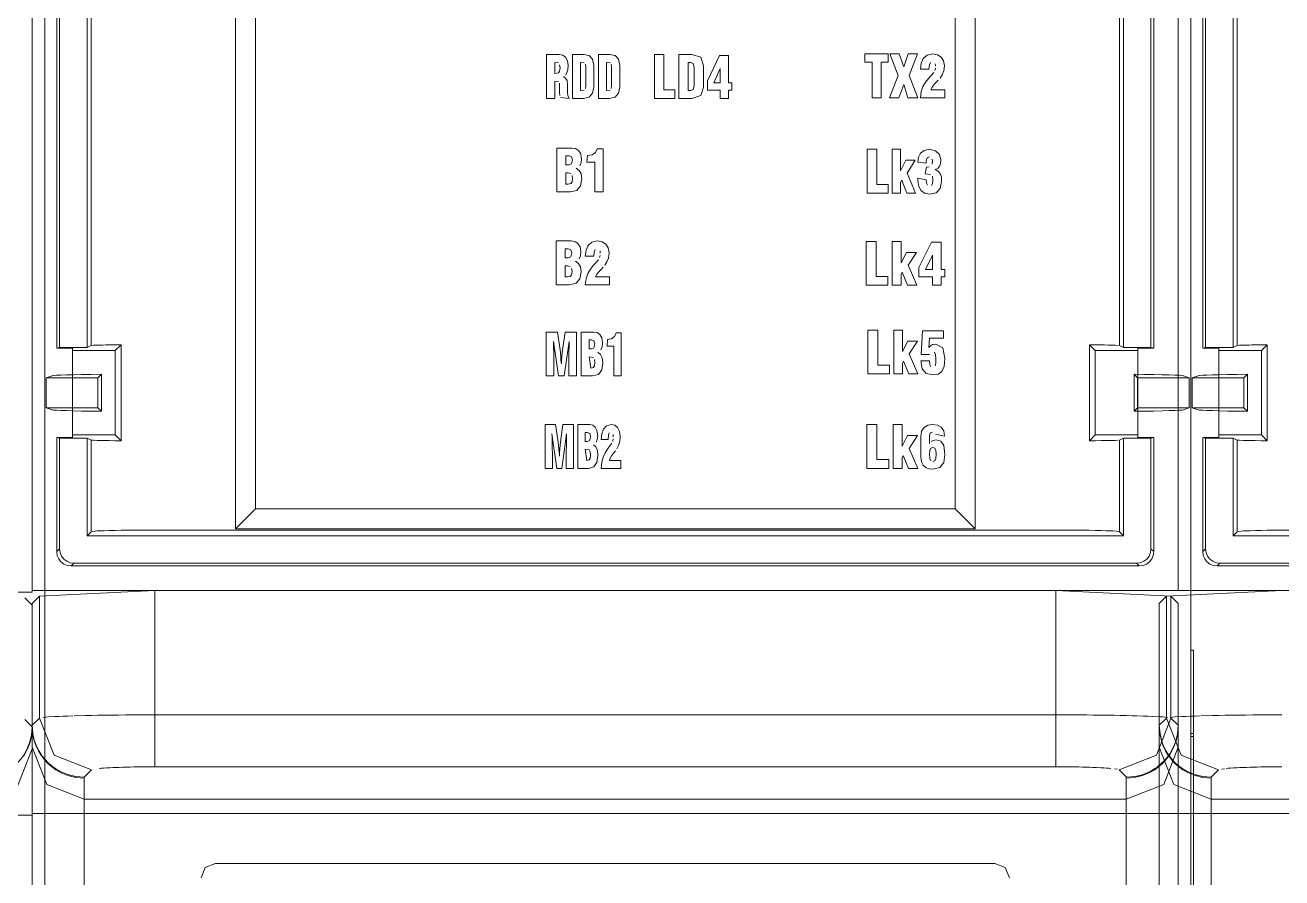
# Model space of a CAD drawing. Header units: millimetres. Extents: x -6000 to 26000, y -6000 to 26000.
# Drawn here: x 97.54 to 103.59, y -4536.34 to -4532.24 of the extents above; entities that cross this region are included whole.
import ezdxf

# ---------------------------------------------------------------- set-up
doc = ezdxf.new("R2010")
doc.units = ezdxf.units.MM
doc.header["$MEASUREMENT"] = 0
doc.layers.add('Чертеж и Рисунок_Ном._пера__7', color=7, linetype='Continuous', lineweight=15)

msp = doc.modelspace()

# ---------------------------------------------------------------- linework, layer by layer
at = {"layer": 'Чертеж и Рисунок_Ном._пера__7', "color": 7, "linetype": 'Continuous', "lineweight": 15}
for p, q in [((97.5715, -4528.3644), (97.5715, -4534.9602)), ((97.6318, -4534.9602), (97.6318, -4528.3644)), ((97.6318, -4534.9602), (97.6318, -4528.3647)), ((103.0938, -4534.9602), (103.0938, -4528.3644)), ((103.0938, -4528.3644), (103.0938, -4534.9602)), ((103.1541, -4528.3644), (103.1541, -4534.9602)), ((103.1541, -4534.9602), (103.1541, -4528.3644)), ((103.1541, -4534.9184), (103.1541, -4528.3647)), ((103.1541, -4534.9602), (103.1541, -4528.3647)), ((97.5716, -4534.9672), (97.5716, -4528.3714)), ((97.6897, -4529.2013), (97.6897, -4533.7919)), ((97.7031, -4529.2039), (97.7031, -4533.7892)), ((97.8358, -4533.7892), (97.8358, -4529.2039)), ((97.855, -4529.2135), (97.855, -4533.7796)), ((102.8103, -4533.7796), (102.8103, -4529.2135)), ((102.8295, -4533.7892), (102.8295, -4529.2039)), ((102.9621, -4533.7892), (102.9621, -4529.2039)), ((102.9755, -4529.2013), (102.9755, -4533.7919)), ((103.212, -4529.2013), (103.212, -4533.7919)), ((103.2254, -4529.2039), (103.2254, -4533.7892)), ((103.358, -4533.7892), (103.358, -4529.2039)), ((103.3772, -4529.2135), (103.3772, -4533.7796)), ((98.6469, -4530.6716), (98.6469, -4534.5664)), ((102.0184, -4534.5664), (102.0184, -4530.6716)), ((98.5505, -4534.6628), (98.5505, -4530.768)), ((102.1147, -4530.768), (102.1147, -4534.6628)), ((97.7031, -4533.7892), (97.6897, -4533.7919)), ((97.7662, -4533.7919), (97.6897, -4533.7919)), ((97.8358, -4533.7892), (97.7031, -4533.7892)), ((97.7662, -4533.8041), (97.7662, -4533.7919)), ((97.972, -4533.8041), (97.7662, -4533.8041)), ((97.7662, -4533.8041), (97.7662, -4534.2105)), ((97.855, -4533.7796), (97.8358, -4533.7892)), ((97.972, -4533.8041), (97.9998, -4533.7763)), ((97.972, -4533.8041), (97.972, -4534.2105)), ((97.9998, -4533.7763), (97.9998, -4534.2384)), ((102.6654, -4533.7763), (102.6933, -4533.8041)), ((102.6654, -4534.2384), (102.6654, -4533.7763)), ((102.6933, -4534.2105), (102.6933, -4533.8041)), ((102.6933, -4533.8041), (102.899, -4533.8041)), ((102.8295, -4533.7892), (102.8103, -4533.7796)), ((102.9621, -4533.7892), (102.8295, -4533.7892)), ((102.899, -4533.7919), (102.899, -4533.8041)), ((102.9755, -4533.7919), (102.899, -4533.7919)), ((102.899, -4534.2105), (102.899, -4533.8041)), ((102.9755, -4533.7919), (102.9621, -4533.7892)), ((103.2254, -4533.7892), (103.212, -4533.7919)), ((103.2885, -4533.7919), (103.212, -4533.7919)), ((103.358, -4533.7892), (103.2254, -4533.7892)), ((103.2885, -4533.8041), (103.2885, -4533.7919)), ((103.4942, -4533.8041), (103.2885, -4533.8041)), ((103.2885, -4533.8041), (103.2885, -4534.2105)), ((103.3772, -4533.7796), (103.358, -4533.7892)), ((103.4942, -4533.8041), (103.5221, -4533.7763)), ((103.4942, -4533.8041), (103.4942, -4534.2105)), ((103.5221, -4533.7763), (103.5221, -4534.2384)), ((97.6391, -4533.9346), (97.6669, -4533.9254)), ((97.6391, -4533.9346), (97.6391, -4534.08)), ((97.8882, -4533.9346), (97.6391, -4533.9346)), ((97.8882, -4533.9346), (97.9049, -4533.9179)), ((97.8882, -4533.9346), (97.8882, -4534.08)), ((97.9049, -4533.9179), (97.9049, -4534.0967)), ((102.881, -4533.9179), (102.881, -4534.0967)), ((102.881, -4533.9179), (102.8977, -4533.9346)), ((102.8977, -4533.9346), (102.8977, -4534.08)), ((103.1468, -4533.9346), (102.8977, -4533.9346)), ((103.1468, -4533.9346), (103.119, -4533.9254)), ((103.1468, -4533.9346), (103.1468, -4534.08)), ((103.1614, -4533.9346), (103.1892, -4533.9254)), ((103.1614, -4533.9346), (103.1614, -4534.08)), ((103.4104, -4533.9346), (103.1614, -4533.9346)), ((103.4104, -4533.9346), (103.4272, -4533.9179)), ((103.4104, -4533.9346), (103.4104, -4534.08)), ((103.4272, -4533.9179), (103.4272, -4534.0967)), ((97.6669, -4534.0893), (97.6391, -4534.08)), ((97.6391, -4534.08), (97.8882, -4534.08)), ((97.8882, -4534.08), (97.9049, -4534.0967)), ((102.881, -4534.0967), (102.8977, -4534.08)), ((102.8977, -4534.08), (103.1468, -4534.08)), ((103.119, -4534.0893), (103.1468, -4534.08)), ((103.1892, -4534.0893), (103.1614, -4534.08)), ((103.1614, -4534.08), (103.4104, -4534.08)), ((103.4104, -4534.08), (103.4272, -4534.0967)), ((97.6897, -4534.2228), (97.6897, -4534.7726)), ((97.7662, -4534.2228), (97.6897, -4534.2228)), ((97.7031, -4534.2255), (97.6897, -4534.2228)), ((97.8358, -4534.2255), (97.7031, -4534.2255)), ((97.7031, -4534.2255), (97.7031, -4534.7593)), ((97.972, -4534.2105), (97.7662, -4534.2105)), ((97.7662, -4534.2105), (97.7662, -4534.2228)), ((97.8358, -4534.2255), (97.855, -4534.235)), ((97.8358, -4534.2255), (97.8358, -4534.6959)), ((97.855, -4534.235), (97.855, -4534.6767)), ((97.9998, -4534.2384), (97.972, -4534.2105)), ((102.6654, -4534.2384), (102.6933, -4534.2105)), ((102.6933, -4534.2105), (102.899, -4534.2105)), ((102.8295, -4534.2255), (102.8103, -4534.235)), ((102.8103, -4534.6767), (102.8103, -4534.235)), ((102.9621, -4534.2255), (102.8295, -4534.2255)), ((102.8295, -4534.6959), (102.8295, -4534.2255)), ((102.899, -4534.2228), (102.899, -4534.2105)), ((102.9755, -4534.2228), (102.899, -4534.2228)), ((102.9755, -4534.2228), (102.9621, -4534.2255)), ((102.9621, -4534.7593), (102.9621, -4534.2255)), ((102.9755, -4534.2228), (102.9755, -4534.7726)), ((103.212, -4534.2228), (103.212, -4534.7726)), ((103.2885, -4534.2228), (103.212, -4534.2228)), ((103.2254, -4534.2255), (103.212, -4534.2228)), ((103.358, -4534.2255), (103.2254, -4534.2255)), ((103.2254, -4534.2255), (103.2254, -4534.7593)), ((103.4942, -4534.2105), (103.2885, -4534.2105)), ((103.2885, -4534.2105), (103.2885, -4534.2228)), ((103.358, -4534.2255), (103.3772, -4534.235)), ((103.358, -4534.2255), (103.358, -4534.6959)), ((103.3772, -4534.235), (103.3772, -4534.6767)), ((103.5221, -4534.2384), (103.4942, -4534.2105)), ((98.5505, -4534.6628), (98.6469, -4534.5664)), ((98.6469, -4534.5664), (102.0184, -4534.5664)), ((102.0184, -4534.5664), (102.1147, -4534.6628)), ((102.1147, -4534.6628), (98.5505, -4534.6628)), ((97.8358, -4534.6959), (97.855, -4534.6767)), ((97.8358, -4534.6959), (102.8295, -4534.6959)), ((102.6017, -4534.6696), (98.0635, -4534.6696)), ((102.8103, -4534.6767), (102.8295, -4534.6959)), ((103.358, -4534.6959), (103.3772, -4534.6767)), ((103.358, -4534.6959), (108.3517, -4534.6959)), ((108.124, -4534.6696), (103.5858, -4534.6696)), ((97.6897, -4534.7726), (97.7031, -4534.7593)), ((102.9755, -4534.7726), (102.9621, -4534.7593)), ((103.212, -4534.7726), (103.2254, -4534.7593)), ((97.759, -4534.8419), (97.7724, -4534.8285)), ((102.9062, -4534.8419), (97.759, -4534.8419)), ((97.7724, -4534.8285), (102.8928, -4534.8285)), ((102.9062, -4534.8419), (102.8928, -4534.8285)), ((103.2813, -4534.8419), (103.2947, -4534.8285)), ((108.4285, -4534.8419), (103.2813, -4534.8419)), ((103.2947, -4534.8285), (108.4151, -4534.8285)), ((92.0494, -4534.9672), (97.5716, -4534.9672)), ((97.5715, -4534.9602), (103.0938, -4534.9602)), ((97.6318, -4534.9602), (97.6669, -4534.9602)), ((97.6318, -4536.7466), (97.6318, -4534.9602)), ((98.2225, -4534.9602), (97.6669, -4534.9602)), ((102.5031, -4534.9602), (98.1622, -4534.9602)), ((98.1622, -4534.9602), (98.1622, -4535.5591)), ((102.4427, -4534.9602), (98.2225, -4534.9602)), ((98.2225, -4534.9602), (98.2254, -4534.9602)), ((98.2254, -4534.9602), (102.2569, -4534.9602)), ((102.4427, -4534.9602), (102.6038, -4534.9602)), ((102.5031, -4535.5591), (102.5031, -4534.9602)), ((102.6038, -4534.9602), (103.1161, -4534.9602)), ((103.0938, -4534.9602), (108.616, -4534.9602)), ((103.1161, -4534.9602), (103.1541, -4534.9602)), ((103.1541, -4534.9602), (103.119, -4534.9602)), ((103.1541, -4534.9602), (103.1541, -4551.6584)), ((103.1541, -4534.9602), (103.1892, -4534.9602)), ((103.1541, -4536.7466), (103.1541, -4534.9602)), ((103.7448, -4534.9602), (103.1892, -4534.9602)), ((97.5716, -4535.0298), (97.5366, -4534.9948)), ((97.6065, -4534.9878), (97.5715, -4535.0229)), ((97.5715, -4535.0229), (97.5715, -4535.6094)), ((97.5716, -4535.0298), (97.5716, -4535.6163)), ((97.6065, -4534.9878), (97.6065, -4535.5743)), ((103.0374, -4534.9878), (103.0023, -4535.0229)), ((103.0023, -4535.0229), (103.0023, -4535.6093)), ((103.0374, -4534.9878), (103.0374, -4535.5743)), ((103.0938, -4535.0229), (103.0587, -4534.9878)), ((103.0587, -4535.5743), (103.0587, -4534.9878)), ((103.0938, -4535.0229), (103.0938, -4535.6094)), ((103.1541, -4535.2473), (103.168, -4535.2473)), ((103.168, -4535.6493), (103.168, -4535.2473)), ((97.6065, -4535.5743), (97.5715, -4535.6094)), ((98.1622, -4535.5591), (98.1622, -4535.8091)), ((102.5031, -4535.5591), (98.1622, -4535.5591)), ((102.5031, -4535.8091), (102.5031, -4535.5591)), ((103.0374, -4535.5743), (103.0023, -4535.6093)), ((103.0938, -4535.6094), (103.0587, -4535.5743)), ((97.5716, -4535.6163), (97.5366, -4535.5813)), ((97.5715, -4535.6094), (97.5715, -4535.613)), ((97.5715, -4535.613), (97.5715, -4535.7152)), ((97.5716, -4535.62), (97.5716, -4535.6163)), ((97.5716, -4535.62), (97.5716, -4535.7222)), ((103.0023, -4535.6093), (103.0023, -4535.613)), ((103.0023, -4535.613), (103.0023, -4535.7152)), ((103.0938, -4535.613), (103.0938, -4535.6094)), ((103.0938, -4535.613), (103.0938, -4535.7152)), ((103.1541, -4535.6493), (103.168, -4535.6493)), ((103.1541, -4535.6632), (103.168, -4535.6632)), ((103.168, -4535.6632), (103.168, -4535.6493)), ((103.168, -4535.6632), (103.168, -4538.4798)), ((97.5715, -4536.0347), (97.5715, -4535.7152)), ((97.5716, -4536.0417), (97.5716, -4535.7222)), ((103.0023, -4536.0347), (103.0023, -4535.7152)), ((103.0938, -4536.0347), (103.0938, -4535.7152)), ((102.5031, -4535.8091), (98.1622, -4535.8091)), ((97.8566, -4535.8243), (97.8215, -4535.8594)), ((97.8215, -4535.8594), (97.8219, -4535.8594)), ((97.8219, -4535.8638), (97.8219, -4535.8594)), ((97.8219, -4535.8638), (97.8219, -4535.9653)), ((102.8437, -4535.8594), (102.8087, -4535.8243)), ((102.8434, -4535.8594), (102.8437, -4535.8594)), ((102.8434, -4535.8594), (102.8434, -4535.8638)), ((102.8434, -4535.8638), (102.8434, -4535.9653)), ((103.2874, -4535.8243), (103.2523, -4535.8594)), ((103.2523, -4535.8594), (103.2527, -4535.8594)), ((103.2527, -4535.8638), (103.2527, -4535.8594)), ((103.2527, -4535.8638), (103.2527, -4535.9653)), ((97.8219, -4535.9653), (102.8434, -4535.9653)), ((97.8219, -4536.0347), (97.8219, -4535.9653)), ((102.8434, -4536.0347), (102.8434, -4535.9653)), ((103.2527, -4535.9653), (108.2742, -4535.9653)), ((103.2527, -4536.0347), (103.2527, -4535.9653)), ((97.3213, -4536.0417), (97.5716, -4536.0417)), ((97.5715, -4536.0347), (97.5715, -4536.4846)), ((97.8219, -4536.0347), (97.5715, -4536.0347)), ((97.5716, -4536.0417), (97.5716, -4536.4916)), ((102.8434, -4536.0347), (97.8219, -4536.0347)), ((97.8219, -4536.0347), (97.8219, -4536.4715)), ((102.8434, -4536.0347), (103.0938, -4536.0347)), ((102.8434, -4536.0347), (102.8434, -4536.4715)), ((103.0023, -4536.0347), (103.0023, -4536.4846)), ((103.2527, -4536.0347), (103.0023, -4536.0347)), ((103.0938, -4536.0347), (103.0938, -4536.4846)), ((108.2742, -4536.0347), (103.2527, -4536.0347)), ((103.2527, -4536.0347), (103.2527, -4536.4715)), ((102.2105, -4536.2748), (98.4548, -4536.2748))]:
    msp.add_line(p, q, dxfattribs=at)
at = {"layer": 'Чертеж и Рисунок_Ном._пера__7', "color": 7, "linetype": 'Continuous', "lineweight": 15, "flags": 128}
for points in [[(100.1279, -4532.381), (100.1111, -4532.3777), (100.0503, -4532.3777), (100.0503, -4532.5891), (100.089, -4532.5891), (100.089, -4532.5066)], [(100.089, -4532.4156), (100.107, -4532.4183)], [(100.1127, -4532.4575), (100.1071, -4532.466), (100.089, -4532.4686), (100.089, -4532.4156)], [(100.1126, -4532.4269), (100.1147, -4532.4421), (100.1127, -4532.4575)], [(100.1413, -4532.3911), (100.1279, -4532.381)], [(100.1501, -4532.4077), (100.1413, -4532.3911)], [(100.1533, -4532.4309), (100.1501, -4532.4077)], [(100.2558, -4532.3832), (100.2282, -4532.3777), (100.1743, -4532.3777), (100.1743, -4532.5891)], [(100.213, -4532.4156), (100.2315, -4532.4177)], [(100.2316, -4532.5489), (100.213, -4532.5511), (100.213, -4532.4156)], [(100.2368, -4532.4247), (100.2384, -4532.4374), (100.2384, -4532.5287), (100.2368, -4532.5419)], [(100.2719, -4532.4007), (100.2558, -4532.3832)], [(100.2719, -4532.5639), (100.2771, -4532.5343), (100.2771, -4532.4312), (100.2719, -4532.4007)], [(100.381, -4532.3832), (100.3533, -4532.3777), (100.2995, -4532.3777), (100.2995, -4532.5891)], [(100.3381, -4532.4156), (100.3566, -4532.4177)], [(100.3567, -4532.5489), (100.3381, -4532.5511), (100.3381, -4532.4156)], [(100.3619, -4532.4247), (100.3636, -4532.4374), (100.3636, -4532.5287), (100.3619, -4532.5419)], [(100.3971, -4532.4007), (100.381, -4532.3832)], [(100.397, -4532.5639), (100.4022, -4532.5343), (100.4022, -4532.4312), (100.3971, -4532.4007)], [(100.6871, -4532.3784), (100.7495, -4532.3784), (100.7926, -4532.391)], [(100.7925, -4532.5755), (100.7495, -4532.5898), (100.6871, -4532.5898), (100.6871, -4532.3784)], [(100.757, -4532.5468), (100.7614, -4532.5294), (100.7614, -4532.4381), (100.757, -4532.4212), (100.7428, -4532.4163), (100.7319, -4532.4163), (100.7319, -4532.5518)], [(100.7926, -4532.391), (100.8062, -4532.4319), (100.8062, -4532.535), (100.7925, -4532.5755)], [(101.8546, -4532.4198), (101.8512, -4532.4477), (101.8927, -4532.4477), (101.8945, -4532.4271), (101.9, -4532.4158)], [(101.8651, -4532.3967), (101.8546, -4532.4198)], [(101.8837, -4532.3808), (101.8651, -4532.3967)], [(101.9111, -4532.375), (101.8837, -4532.3808)], [(101.9333, -4532.3789), (101.9111, -4532.375)], [(101.9231, -4532.4228), (101.9244, -4532.4345)], [(101.9509, -4532.3901), (101.9333, -4532.3789)], [(101.9625, -4532.4083), (101.9509, -4532.3901)], [(101.9667, -4532.4327), (101.9625, -4532.4083)], [(100.1526, -4532.5745), (100.1515, -4532.5626), (100.1515, -4532.5222), (100.1489, -4532.5036), (100.1418, -4532.4914), (100.1314, -4532.4845)], [(100.1412, -4532.4768), (100.148, -4532.4663)], [(100.148, -4532.4663), (100.152, -4532.4516)], [(100.152, -4532.4516), (100.1533, -4532.4309)], [(101.9039, -4532.4782), (101.8901, -4532.4932)], [(101.9156, -4532.4651), (101.9039, -4532.4782)], [(101.9236, -4532.4442), (101.9208, -4532.4553)], [(101.9459, -4532.4922), (101.9565, -4532.4761)], [(101.9565, -4532.4761), (101.9639, -4532.457)], [(101.9639, -4532.457), (101.9667, -4532.4327)], [(100.089, -4532.5066), (100.1068, -4532.5089)], [(100.1116, -4532.5156), (100.1129, -4532.5269), (100.1129, -4532.5617), (100.1137, -4532.576)], [(100.7319, -4532.5518), (100.743, -4532.5518), (100.757, -4532.5468)], [(101.8512, -4532.5864), (101.9698, -4532.5864), (101.9698, -4532.5484), (101.9012, -4532.5484), (101.9056, -4532.5376)], [(101.8635, -4532.5318), (101.8546, -4532.5567)], [(101.8759, -4532.5108), (101.8635, -4532.5318)], [(101.8901, -4532.4932), (101.8759, -4532.5108)], [(101.9056, -4532.5376), (101.9147, -4532.5255)], [(101.9147, -4532.5255), (101.9261, -4532.5133)], [(101.9261, -4532.5133), (101.9374, -4532.5018)], [(100.1171, -4532.5856), (100.1585, -4532.5891), (100.1526, -4532.5745)], [(100.1743, -4532.5891), (100.2282, -4532.5891), (100.2558, -4532.5826)], [(100.2558, -4532.5826), (100.2719, -4532.5639)], [(100.2995, -4532.5891), (100.3533, -4532.5891), (100.3809, -4532.5826)], [(100.3809, -4532.5826), (100.397, -4532.5639)], [(101.8546, -4532.5567), (101.8512, -4532.5864)], [(100.1887, -4532.8312), (100.1721, -4532.8282), (100.0995, -4532.8282), (100.0995, -4533.0396)], [(100.2036, -4532.8405), (100.1887, -4532.8312)], [(100.2145, -4532.8569), (100.2036, -4532.8405)], [(100.2857, -4532.8496), (100.269, -4532.8604), (100.2468, -4532.8641), (100.2439, -4532.8968), (100.2825, -4532.8968), (100.2825, -4533.0396)], [(100.2825, -4533.0396), (100.323, -4533.0396), (100.323, -4532.8326), (100.2941, -4532.8326), (100.2857, -4532.8496)], [(101.8698, -4532.8395), (101.8521, -4532.853)], [(101.8957, -4532.8344), (101.8698, -4532.8395)], [(101.9239, -4532.8411), (101.8957, -4532.8344)], [(101.9428, -4532.8595), (101.9239, -4532.8411)], [(100.1434, -4532.8662), (100.1568, -4532.8662), (100.1706, -4532.8714)], [(100.1706, -4532.9041), (100.1568, -4532.9098), (100.1434, -4532.9098), (100.1434, -4532.8662)], [(100.1706, -4532.8714), (100.1747, -4532.8859)], [(100.1747, -4532.8859), (100.1706, -4532.9041)], [(100.2095, -4532.9135), (100.216, -4532.9001)], [(100.2186, -4532.8812), (100.2145, -4532.8569)], [(100.216, -4532.9001), (100.2186, -4532.8812)], [(101.842, -4532.8726), (101.8387, -4532.8957), (101.8792, -4532.9016)], [(101.8521, -4532.853), (101.842, -4532.8726)], [(101.8792, -4532.9016), (101.8792, -4532.8904), (101.8834, -4532.8756)], [(101.8834, -4532.8756), (101.8949, -4532.8701)], [(101.9078, -4532.8814), (101.9092, -4532.8921), (101.9078, -4532.9065)], [(101.9496, -4532.8871), (101.9428, -4532.8595)], [(101.9447, -4532.9145), (101.9486, -4532.9016), (101.9496, -4532.8871)], [(100.1434, -4532.9478), (100.1547, -4532.9478), (100.1673, -4532.9509)], [(100.1757, -4532.9751), (100.1738, -4532.9905), (100.167, -4532.999), (100.1537, -4533.0016), (100.1434, -4533.0016), (100.1434, -4532.9478)], [(100.1739, -4532.9602), (100.1757, -4532.9751)], [(100.2078, -4532.9364), (100.1928, -4532.926)], [(100.2172, -4532.9527), (100.2078, -4532.9364)], [(100.2141, -4533.0109), (100.2204, -4532.9772), (100.2172, -4532.9527)], [(101.8943, -4532.919), (101.8813, -4532.9201), (101.8749, -4532.9534), (101.9002, -4532.9556)], [(101.9088, -4532.9641), (101.9113, -4532.981)], [(101.923, -4532.9319), (101.9366, -4532.9249)], [(101.939, -4532.9415), (101.923, -4532.9319)], [(101.9366, -4532.9249), (101.9447, -4532.9145)], [(101.9483, -4532.9536), (101.939, -4532.9415)], [(101.9526, -4532.9688), (101.9483, -4532.9536)], [(101.9536, -4532.9878), (101.9526, -4532.9688)], [(100.0995, -4533.0396), (100.1629, -4533.0396), (100.195, -4533.0322)], [(100.195, -4533.0322), (100.2141, -4533.0109)], [(101.8806, -4532.9968), (101.8792, -4532.9819), (101.8387, -4532.974), (101.8387, -4532.9843), (101.843, -4533.014)], [(101.843, -4533.014), (101.8547, -4533.0345)], [(101.8857, -4533.0079), (101.8806, -4532.9968)], [(101.9099, -4532.9992), (101.9049, -4533.0092)], [(101.9113, -4532.981), (101.9099, -4532.9992)], [(101.9265, -4533.0439), (101.9465, -4533.0236)], [(101.9465, -4533.0236), (101.9536, -4532.9878)], [(101.8547, -4533.0345), (101.8725, -4533.0464)], [(101.8725, -4533.0464), (101.8951, -4533.0502)], [(101.8951, -4533.0502), (101.9265, -4533.0439)], [(100.1855, -4533.279), (100.1689, -4533.2761), (100.0963, -4533.2761), (100.0963, -4533.4875)], [(100.1402, -4533.3141), (100.1536, -4533.3141), (100.1674, -4533.3193)], [(100.1674, -4533.352), (100.1536, -4533.3576), (100.1402, -4533.3576), (100.1402, -4533.3141)], [(100.1674, -4533.3193), (100.1715, -4533.3338)], [(100.1715, -4533.3338), (100.1674, -4533.352)], [(100.2004, -4533.2884), (100.1855, -4533.279)], [(100.2113, -4533.3048), (100.2004, -4533.2884)], [(100.2154, -4533.3291), (100.2113, -4533.3048)], [(100.2128, -4533.3479), (100.2154, -4533.3291)], [(100.24, -4533.321), (100.2367, -4533.3488), (100.2777, -4533.3488), (100.2795, -4533.3282)], [(100.2505, -4533.2978), (100.24, -4533.321)], [(100.2688, -4533.2819), (100.2505, -4533.2978)], [(100.2959, -4533.2761), (100.2688, -4533.2819)], [(100.2795, -4533.3282), (100.2849, -4533.3169)], [(100.3179, -4533.28), (100.2959, -4533.2761)], [(100.3078, -4533.3239), (100.309, -4533.3356)], [(100.3353, -4533.2913), (100.3179, -4533.28)], [(100.3467, -4533.3094), (100.3353, -4533.2913)], [(100.3509, -4533.3338), (100.3467, -4533.3094)], [(100.3481, -4533.3581), (100.3509, -4533.3338)], [(100.1402, -4533.3956), (100.1515, -4533.3956), (100.1641, -4533.3988)], [(100.1726, -4533.423), (100.1706, -4533.4384), (100.1638, -4533.4469), (100.1505, -4533.4495), (100.1402, -4533.4495), (100.1402, -4533.3956)], [(100.2046, -4533.3842), (100.1897, -4533.3739)], [(100.214, -4533.4005), (100.2046, -4533.3842)], [(100.2063, -4533.3614), (100.2128, -4533.3479)], [(100.2751, -4533.3943), (100.2611, -4533.4119)], [(100.2888, -4533.3793), (100.2751, -4533.3943)], [(100.3004, -4533.3662), (100.2888, -4533.3793)], [(100.3083, -4533.3453), (100.3055, -4533.3564)], [(100.3304, -4533.3933), (100.3408, -4533.3772)], [(100.3408, -4533.3772), (100.3481, -4533.3581)], [(100.1707, -4533.408), (100.1726, -4533.423)], [(100.2109, -4533.4588), (100.2173, -4533.4251), (100.214, -4533.4005)], [(100.2367, -4533.4875), (100.354, -4533.4875), (100.354, -4533.4495), (100.2862, -4533.4495), (100.2905, -4533.4387)], [(100.2488, -4533.4329), (100.24, -4533.4579)], [(100.2611, -4533.4119), (100.2488, -4533.4329)], [(100.2905, -4533.4387), (100.2995, -4533.4266)], [(100.2995, -4533.4266), (100.3108, -4533.4144)], [(100.3108, -4533.4144), (100.3219, -4533.4029)], [(100.0963, -4533.4875), (100.1597, -4533.4875), (100.1918, -4533.4801)], [(100.1918, -4533.4801), (100.2109, -4533.4588)], [(100.24, -4533.4579), (100.2367, -4533.4875)], [(100.0475, -4533.7147), (100.0475, -4533.9261), (100.0849, -4533.9261), (100.0849, -4533.8516), (100.0848, -4533.8325)], [(100.1194, -4533.8508), (100.1181, -4533.8328), (100.1166, -4533.8153), (100.1148, -4533.8004), (100.1021, -4533.7147), (100.0475, -4533.7147)], [(100.0834, -4533.7722), (100.0829, -4533.7597), (100.1073, -4533.9261), (100.1345, -4533.9261), (100.1588, -4533.7597), (100.1586, -4533.7713)], [(100.1571, -4533.8392), (100.157, -4533.8519), (100.157, -4533.9261), (100.1944, -4533.9261), (100.1944, -4533.7147), (100.1398, -4533.7147), (100.1271, -4533.8004), (100.1254, -4533.8145)], [(100.2939, -4533.7176), (100.2796, -4533.7147), (100.2171, -4533.7147), (100.2171, -4533.9261)], [(100.2549, -4533.7527), (100.2665, -4533.7527), (100.2783, -4533.7579), (100.2819, -4533.7724)], [(100.2783, -4533.7906), (100.2665, -4533.7963), (100.2549, -4533.7963), (100.2549, -4533.7527)], [(100.3068, -4533.727), (100.2939, -4533.7176)], [(100.3162, -4533.7434), (100.3068, -4533.727)], [(100.3198, -4533.7677), (100.3162, -4533.7434)], [(100.3632, -4533.7468), (100.344, -4533.7506), (100.3415, -4533.7833), (100.3748, -4533.7833), (100.3748, -4533.9261)], [(100.3776, -4533.736), (100.3632, -4533.7468)], [(100.3748, -4533.9261), (100.4098, -4533.9261), (100.4098, -4533.7191), (100.3848, -4533.7191), (100.3776, -4533.736)], [(101.8951, -4533.7448), (101.9627, -4533.7448), (101.9627, -4533.7095), (101.8612, -4533.7095), (101.8557, -4533.8234), (101.8951, -4533.8234)], [(101.8994, -4533.7814), (101.8916, -4533.7896), (101.8951, -4533.7448)], [(97.855, -4533.7796), (97.8669, -4533.7785), (97.8851, -4533.7779), (97.8971, -4533.7775), (97.9108, -4533.7773), (97.9261, -4533.777), (97.9429, -4533.7768), (97.9702, -4533.7765), (97.9998, -4533.7763)], [(100.0839, -4533.7902), (100.0834, -4533.7722)], [(100.0848, -4533.8325), (100.0844, -4533.8112), (100.0839, -4533.7902)], [(100.1254, -4533.8145), (100.124, -4533.8322)], [(100.1577, -4533.8048), (100.1573, -4533.8229)], [(100.1581, -4533.787), (100.1577, -4533.8048)], [(100.1586, -4533.7713), (100.1581, -4533.787)], [(100.2819, -4533.7724), (100.2783, -4533.7906)], [(100.3186, -4533.8391), (100.3105, -4533.8229), (100.2975, -4533.8124)], [(100.3119, -4533.8), (100.3175, -4533.7865)], [(100.3175, -4533.7865), (100.3198, -4533.7677)], [(101.9101, -4533.7754), (101.8994, -4533.7814)], [(101.9255, -4533.7731), (101.9101, -4533.7754)], [(101.9194, -4533.8113), (101.9245, -4533.8226)], [(101.9586, -4533.7908), (101.9255, -4533.7731)], [(101.9661, -4533.8803), (101.9698, -4533.8429), (101.9586, -4533.7908)], [(102.6654, -4533.7763), (102.695, -4533.7765), (102.7224, -4533.7768), (102.7391, -4533.777), (102.7544, -4533.7773), (102.7681, -4533.7775), (102.7801, -4533.7779), (102.7902, -4533.7782), (102.8045, -4533.7789)], [(103.3772, -4533.7796), (103.3892, -4533.7785), (103.4074, -4533.7779), (103.4194, -4533.7775), (103.4331, -4533.7773), (103.4484, -4533.777), (103.4651, -4533.7768), (103.4925, -4533.7765), (103.5221, -4533.7763)], [(100.124, -4533.8322), (100.1225, -4533.8508), (100.1212, -4533.8672), (100.1194, -4533.8508)], [(100.1573, -4533.8229), (100.1571, -4533.8392)], [(100.2549, -4533.8342), (100.2755, -4533.8374)], [(100.2811, -4533.877), (100.2753, -4533.8855), (100.2638, -4533.8881), (100.2549, -4533.8342)], [(100.2828, -4533.8616), (100.2811, -4533.877)], [(100.2812, -4533.8467), (100.2828, -4533.8616)], [(100.3159, -4533.8974), (100.3214, -4533.8637), (100.3186, -4533.8391)], [(101.8969, -4533.8725), (101.8951, -4533.8529), (101.8535, -4533.8529), (101.8595, -4533.892)], [(101.9021, -4533.8827), (101.8969, -4533.8725)], [(101.9251, -4533.8651), (101.9225, -4533.8776)], [(101.9245, -4533.8226), (101.926, -4533.8446), (101.9251, -4533.8651)], [(101.955, -4533.9043), (101.9661, -4533.8803)], [(100.2171, -4533.9261), (100.2717, -4533.9261), (100.2994, -4533.9187)], [(100.2994, -4533.9187), (100.3159, -4533.8974)], [(101.8595, -4533.892), (101.8787, -4533.914)], [(101.8787, -4533.914), (101.9122, -4533.9209)], [(101.9122, -4533.9209), (101.937, -4533.9171)], [(101.937, -4533.9171), (101.955, -4533.9043)], [(100.043, -4534.1603), (100.043, -4534.3716), (100.0778, -4534.3716), (100.0778, -4534.2972), (100.0777, -4534.2781)], [(100.1087, -4534.2784), (100.1073, -4534.2609), (100.1056, -4534.2459), (100.0938, -4534.1603), (100.043, -4534.1603)], [(100.1449, -4534.2848), (100.1449, -4534.2974), (100.1449, -4534.3716), (100.1796, -4534.3716), (100.1796, -4534.1603), (100.1288, -4534.1603), (100.117, -4534.2459), (100.1155, -4534.26)], [(100.2722, -4534.1632), (100.2589, -4534.1603), (100.2007, -4534.1603), (100.2007, -4534.3716)], [(100.2842, -4534.1725), (100.2722, -4534.1632)], [(100.2929, -4534.1889), (100.2842, -4534.1725)], [(100.3243, -4534.1819), (100.316, -4534.2051)], [(100.339, -4534.1661), (100.3243, -4534.1819)], [(100.3608, -4534.1603), (100.339, -4534.1661)], [(100.3923, -4534.1754), (100.3784, -4534.1641), (100.3608, -4534.1603)], [(100.4015, -4534.1935), (100.3923, -4534.1754)], [(101.8693, -4534.1741), (101.8572, -4534.192)], [(101.9097, -4534.1602), (101.8875, -4534.1636), (101.8693, -4534.1741)], [(101.9332, -4534.1633), (101.9097, -4534.1602)], [(101.9517, -4534.173), (101.9332, -4534.1633)], [(101.9638, -4534.1903), (101.9517, -4534.173)], [(97.855, -4534.235), (97.8669, -4534.2361), (97.8851, -4534.2368), (97.8971, -4534.2371), (97.9108, -4534.2374), (97.9261, -4534.2377), (97.9429, -4534.2379), (97.9702, -4534.2382), (97.9998, -4534.2384)], [(100.0764, -4534.2178), (100.0759, -4534.2053), (100.0987, -4534.3716), (100.124, -4534.3716), (100.1465, -4534.2053), (100.1463, -4534.2168), (100.1459, -4534.2325)], [(100.0769, -4534.2358), (100.0764, -4534.2178)], [(100.0773, -4534.2567), (100.0769, -4534.2358)], [(100.1459, -4534.2325), (100.1455, -4534.2504)], [(100.2359, -4534.1982), (100.2467, -4534.1982), (100.2577, -4534.2034)], [(100.2577, -4534.2362), (100.2467, -4534.2418), (100.2359, -4534.2418), (100.2359, -4534.1982)], [(100.2577, -4534.2034), (100.261, -4534.218)], [(100.261, -4534.218), (100.2577, -4534.2362)], [(100.2889, -4534.2455), (100.2941, -4534.2321)], [(100.2962, -4534.2132), (100.2929, -4534.1889)], [(100.2941, -4534.2321), (100.2962, -4534.2132)], [(100.316, -4534.2051), (100.3133, -4534.233), (100.3462, -4534.233), (100.3476, -4534.2123)], [(100.3476, -4534.2123), (100.352, -4534.201)], [(100.3707, -4534.2295), (100.3685, -4534.2406)], [(100.3703, -4534.2081), (100.3713, -4534.2197)], [(100.3968, -4534.2613), (100.4026, -4534.2423)], [(100.4048, -4534.218), (100.4015, -4534.1935)], [(100.4026, -4534.2423), (100.4048, -4534.218)], [(101.8572, -4534.192), (101.8527, -4534.2179), (101.8527, -4534.3154), (101.8561, -4534.3397)], [(101.8954, -4534.2521), (101.8954, -4534.2159), (101.8989, -4534.2019)], [(101.8989, -4534.2019), (101.9097, -4534.197)], [(101.9133, -4534.2366), (101.9029, -4534.2429)], [(101.9271, -4534.2341), (101.9133, -4534.2366)], [(101.9237, -4534.2062), (101.9681, -4534.2159), (101.9638, -4534.1903)], [(101.9502, -4534.2406), (101.9271, -4534.2341)], [(101.9648, -4534.2613), (101.9502, -4534.2406)], [(102.6654, -4534.2384), (102.695, -4534.2382), (102.7224, -4534.2379), (102.7391, -4534.2377), (102.7544, -4534.2374), (102.7681, -4534.2371), (102.7801, -4534.2368), (102.7902, -4534.2365), (102.8045, -4534.2358)], [(103.3772, -4534.235), (103.3892, -4534.2361), (103.4074, -4534.2368), (103.4194, -4534.2371), (103.4331, -4534.2374), (103.4484, -4534.2377), (103.4651, -4534.2379), (103.4925, -4534.2382), (103.5221, -4534.2384)], [(100.0777, -4534.2781), (100.0773, -4534.2567)], [(100.1099, -4534.2963), (100.1087, -4534.2784)], [(100.1141, -4534.2778), (100.1128, -4534.2964)], [(100.1155, -4534.26), (100.1141, -4534.2778)], [(100.1452, -4534.2684), (100.1449, -4534.2848)], [(100.1455, -4534.2504), (100.1452, -4534.2684)], [(100.2359, -4534.2798), (100.2551, -4534.283)], [(100.2619, -4534.3072), (100.2603, -4534.3225), (100.2548, -4534.3311), (100.2442, -4534.3337), (100.2359, -4534.2798)], [(100.2551, -4534.283), (100.2604, -4534.2922), (100.2619, -4534.3072)], [(100.2876, -4534.2684), (100.2756, -4534.258)], [(100.2951, -4534.2847), (100.2876, -4534.2684)], [(100.2926, -4534.3429), (100.2977, -4534.3092), (100.2951, -4534.2847)], [(100.3329, -4534.2961), (100.323, -4534.317)], [(100.3441, -4534.2785), (100.3329, -4534.2961)], [(100.3551, -4534.2634), (100.3441, -4534.2785)], [(100.3643, -4534.2503), (100.3551, -4534.2634)], [(100.3636, -4534.3108), (100.3727, -4534.2986)], [(100.3727, -4534.2986), (100.3816, -4534.2871)], [(100.3884, -4534.2774), (100.3968, -4534.2613)], [(101.8954, -4534.3021), (101.8965, -4534.2849)], [(101.8966, -4534.3238), (101.8954, -4534.3021)], [(101.8965, -4534.2849), (101.9011, -4534.2741)], [(101.9011, -4534.2741), (101.9109, -4534.2703), (101.9208, -4534.2741)], [(101.9208, -4534.2741), (101.9258, -4534.2851)], [(101.9258, -4534.2851), (101.9271, -4534.3024)], [(101.9271, -4534.3024), (101.9259, -4534.3243)], [(101.9451, -4534.3673), (101.964, -4534.3428), (101.9698, -4534.3048), (101.9648, -4534.2613)], [(100.2007, -4534.3716), (100.2515, -4534.3716), (100.2773, -4534.3642)], [(100.2773, -4534.3642), (100.2926, -4534.3429)], [(100.3133, -4534.3716), (100.4073, -4534.3716), (100.4073, -4534.3337), (100.353, -4534.3337), (100.3564, -4534.3228)], [(100.316, -4534.342), (100.3133, -4534.3716)], [(100.323, -4534.317), (100.316, -4534.342)], [(100.3564, -4534.3228), (100.3636, -4534.3108)], [(101.8561, -4534.3397), (101.8653, -4534.3569)], [(101.8653, -4534.3569), (101.8785, -4534.3682)], [(101.9012, -4534.3351), (101.8966, -4534.3238)], [(101.921, -4534.3353), (101.9109, -4534.3383)], [(101.9259, -4534.3243), (101.921, -4534.3353)], [(101.8785, -4534.3682), (101.8943, -4534.3742)], [(101.8943, -4534.3742), (101.9109, -4534.376)], [(101.9109, -4534.376), (101.9451, -4534.3673)], [(98.0635, -4534.6696), (98.0316, -4534.6697), (98.0004, -4534.67), (97.9707, -4534.6704), (97.9432, -4534.671), (97.9186, -4534.6717), (97.8973, -4534.6725), (97.8853, -4534.6731), (97.8751, -4534.6738), (97.8608, -4534.6752)], [(102.8103, -4534.6767), (102.7983, -4534.6745), (102.78, -4534.6731), (102.7679, -4534.6725), (102.7467, -4534.6717), (102.722, -4534.671), (102.6945, -4534.6704), (102.6648, -4534.67), (102.6337, -4534.6697), (102.6017, -4534.6696)], [(103.5858, -4534.6696), (103.5538, -4534.6697), (103.5227, -4534.67), (103.493, -4534.6704), (103.4655, -4534.671), (103.4408, -4534.6717), (103.4196, -4534.6725), (103.4075, -4534.6731), (103.3974, -4534.6738), (103.3831, -4534.6752)], [(97.6897, -4534.7726), (97.6921, -4534.7906), (97.699, -4534.8073), (97.71, -4534.8217), (97.7243, -4534.8327), (97.741, -4534.8396), (97.759, -4534.8419)], [(97.7724, -4534.8285), (97.7544, -4534.8262), (97.7377, -4534.8193), (97.7234, -4534.8083), (97.7124, -4534.7939), (97.7055, -4534.7772), (97.7031, -4534.7593)], [(102.9621, -4534.7593), (102.9598, -4534.7772), (102.9529, -4534.7939), (102.9419, -4534.8083), (102.9275, -4534.8193), (102.9108, -4534.8262), (102.8928, -4534.8285)], [(102.9062, -4534.8419), (102.9242, -4534.8396), (102.9409, -4534.8327), (102.9553, -4534.8217), (102.9663, -4534.8073), (102.9732, -4534.7906), (102.9755, -4534.7726)], [(103.212, -4534.7726), (103.2143, -4534.7906), (103.2213, -4534.8073), (103.2322, -4534.8217), (103.2466, -4534.8327), (103.2633, -4534.8396), (103.2813, -4534.8419)], [(103.2947, -4534.8285), (103.2767, -4534.8262), (103.26, -4534.8193), (103.2456, -4534.8083), (103.2346, -4534.7939), (103.2277, -4534.7772), (103.2254, -4534.7593)], [(98.1622, -4534.9602), (97.6065, -4534.9878)], [(98.1622, -4534.9602), (97.6065, -4534.9878)], [(98.1622, -4534.9602), (97.6065, -4534.9878)], [(98.1622, -4534.9602), (97.6065, -4534.9878)], [(98.1622, -4534.9602), (97.6065, -4534.9878)], [(98.1622, -4534.9602), (97.6065, -4534.9878)], [(98.1622, -4534.9602), (97.6065, -4534.9878)], [(98.1622, -4534.9602), (97.6065, -4534.9878)], [(98.1622, -4534.9602), (97.6065, -4534.9878)], [(98.1622, -4534.9602), (97.6065, -4534.9878)], [(98.1622, -4534.9602), (97.6065, -4534.9878)], [(98.1622, -4534.9602), (97.6065, -4534.9878)], [(98.1622, -4534.9602), (97.6065, -4534.9878)], [(98.1622, -4534.9602), (97.6065, -4534.9878)], [(98.1622, -4534.9602), (97.6065, -4534.9878)], [(98.1622, -4534.9602), (97.6065, -4534.9878)], [(98.1622, -4534.9602), (97.6065, -4534.9878)], [(98.1622, -4534.9602), (97.6065, -4534.9878)], [(98.1622, -4534.9602), (97.6065, -4534.9878)], [(98.1622, -4534.9602), (97.6065, -4534.9878)], [(98.1622, -4534.9602), (97.6065, -4534.9878)], [(103.0587, -4534.9878), (102.5031, -4534.9602)], [(103.0587, -4534.9878), (102.5031, -4534.9602)], [(103.0587, -4534.9878), (102.5031, -4534.9602)], [(103.0587, -4534.9878), (102.5031, -4534.9602)], [(103.0587, -4534.9878), (102.5031, -4534.9602)], [(103.0587, -4534.9878), (102.5031, -4534.9602)], [(103.0587, -4534.9878), (102.5031, -4534.9602)], [(103.0587, -4534.9878), (102.5031, -4534.9602)], [(103.0587, -4534.9878), (102.5031, -4534.9602)], [(103.0587, -4534.9878), (102.5031, -4534.9602)], [(103.0587, -4534.9878), (102.5031, -4534.9602)], [(103.0587, -4534.9878), (102.5031, -4534.9602)], [(103.0587, -4534.9878), (102.5031, -4534.9602)], [(103.0587, -4534.9878), (102.5031, -4534.9602)], [(103.0587, -4534.9878), (102.5031, -4534.9602)], [(103.0587, -4534.9878), (102.5031, -4534.9602)], [(103.0587, -4534.9878), (102.5031, -4534.9602)], [(103.0587, -4534.9878), (102.5031, -4534.9602)], [(103.0587, -4534.9878), (102.5031, -4534.9602)], [(103.0587, -4534.9878), (102.5031, -4534.9602)], [(103.0587, -4534.9878), (102.5031, -4534.9602)], [(103.593, -4534.9602), (103.0374, -4534.9878)], [(103.593, -4534.9602), (103.0374, -4534.9878)], [(103.593, -4534.9602), (103.0374, -4534.9878)], [(103.593, -4534.9602), (103.0374, -4534.9878)], [(103.593, -4534.9602), (103.0374, -4534.9878)], [(103.593, -4534.9602), (103.0374, -4534.9878)], [(103.593, -4534.9602), (103.0374, -4534.9878)], [(103.593, -4534.9602), (103.0374, -4534.9878)], [(103.593, -4534.9602), (103.0374, -4534.9878)], [(103.593, -4534.9602), (103.0374, -4534.9878)], [(103.593, -4534.9602), (103.0374, -4534.9878)], [(103.593, -4534.9602), (103.0374, -4534.9878)], [(103.593, -4534.9602), (103.0374, -4534.9878)], [(103.593, -4534.9602), (103.0374, -4534.9878)], [(103.593, -4534.9602), (103.0374, -4534.9878)], [(103.593, -4534.9602), (103.0374, -4534.9878)], [(103.593, -4534.9602), (103.0374, -4534.9878)], [(103.593, -4534.9602), (103.0374, -4534.9878)], [(103.593, -4534.9602), (103.0374, -4534.9878)], [(103.593, -4534.9602), (103.0374, -4534.9878)], [(103.593, -4534.9602), (103.0374, -4534.9878)], [(97.8566, -4535.8243), (97.6769, -4535.754), (97.6065, -4535.5743)], [(97.6477, -4535.569), (97.6349, -4535.57), (97.6244, -4535.571)], [(97.7437, -4535.5646), (97.7206, -4535.5654), (97.6992, -4535.5662), (97.6799, -4535.5671), (97.6477, -4535.569)], [(97.7679, -4535.5638), (97.7437, -4535.5646)], [(97.8582, -4535.5617), (97.8286, -4535.5623), (97.7735, -4535.5637)], [(97.954, -4535.5603), (97.8891, -4535.5612), (97.8582, -4535.5617)], [(98.0568, -4535.5594), (98.0219, -4535.5596), (97.9876, -4535.5599), (97.954, -4535.5603)], [(98.0912, -4535.5592), (98.0568, -4535.5594)], [(98.127, -4535.5591), (98.0912, -4535.5592)], [(98.1622, -4535.5591), (98.127, -4535.5591)], [(102.7832, -4535.5613), (102.7515, -4535.5608), (102.685, -4535.56), (102.6509, -4535.5597), (102.5809, -4535.5593), (102.5031, -4535.5591)], [(102.8433, -4535.5624), (102.8139, -4535.5618), (102.7832, -4535.5613)], [(102.8087, -4535.8243), (102.9883, -4535.754), (103.0587, -4535.5743)], [(102.8713, -4535.5631), (102.8433, -4535.5624)], [(102.8974, -4535.5638), (102.8713, -4535.5631)], [(102.9495, -4535.5656), (102.9266, -4535.5647), (102.902, -4535.564)], [(102.9704, -4535.5664), (102.9495, -4535.5656)], [(103.0205, -4535.5692), (103.0059, -4535.5683), (102.9704, -4535.5664)], [(103.0426, -4535.5712), (103.0205, -4535.5692)], [(103.2874, -4535.8243), (103.1077, -4535.754), (103.0374, -4535.5743)], [(103.0785, -4535.569), (103.0658, -4535.57), (103.0552, -4535.571)], [(103.1107, -4535.5671), (103.0785, -4535.569)], [(103.1301, -4535.5662), (103.1107, -4535.5671)], [(103.1746, -4535.5646), (103.1514, -4535.5654), (103.1301, -4535.5662)], [(103.1987, -4535.5638), (103.1746, -4535.5646)], [(103.289, -4535.5617), (103.2594, -4535.5623), (103.2044, -4535.5637)], [(103.3199, -4535.5611), (103.289, -4535.5617)], [(103.4184, -4535.5599), (103.3848, -4535.5603), (103.3199, -4535.5611)], [(103.4527, -4535.5596), (103.4184, -4535.5599)], [(103.522, -4535.5592), (103.4876, -4535.5594), (103.4527, -4535.5596)], [(103.5578, -4535.5591), (103.522, -4535.5592)], [(103.593, -4535.5591), (103.5578, -4535.5591)], [(97.5716, -4535.62), (97.5682, -4535.6615), (97.5614, -4535.6909)], [(97.5684, -4535.6566), (97.5716, -4535.6163)], [(97.5715, -4535.6094), (97.5749, -4535.6508)], [(97.5715, -4535.613), (97.5749, -4535.6546)], [(103.0023, -4535.6093), (103.0058, -4535.6508)], [(103.0023, -4535.613), (103.0058, -4535.6545)], [(103.0813, -4535.6875), (103.0905, -4535.6497), (103.0938, -4535.6094)], [(103.0938, -4535.613), (103.0903, -4535.6546)], [(97.5023, -4535.7893), (97.5164, -4535.7732), (97.5311, -4535.753), (97.5461, -4535.7264), (97.5591, -4535.6945)], [(97.5614, -4535.6909), (97.5523, -4535.7166), (97.5414, -4535.7394)], [(97.5591, -4535.6945), (97.5684, -4535.6566)], [(97.5749, -4535.6508), (97.5817, -4535.6802)], [(97.5749, -4535.6546), (97.5817, -4535.684)], [(97.5817, -4535.6802), (97.5908, -4535.7058)], [(97.5817, -4535.684), (97.5908, -4535.7096)], [(103.0058, -4535.6508), (103.0125, -4535.6802), (103.0216, -4535.7058)], [(103.0058, -4535.6545), (103.0125, -4535.6839), (103.0216, -4535.7096)], [(103.0683, -4535.7194), (103.0813, -4535.6875)], [(103.0903, -4535.6546), (103.0835, -4535.684), (103.0744, -4535.7096)], [(97.3213, -4535.9723), (97.5014, -4535.9022), (97.5716, -4535.7222)], [(97.5414, -4535.7394), (97.5304, -4535.7579)], [(97.8219, -4535.9653), (97.6417, -4535.8952), (97.5715, -4535.7152)], [(97.5908, -4535.7058), (97.6017, -4535.7286)], [(97.5908, -4535.7096), (97.6017, -4535.7325), (97.6128, -4535.7509)], [(97.6017, -4535.7286), (97.6127, -4535.747)], [(97.6127, -4535.747), (97.6202, -4535.7578)], [(97.6128, -4535.7509), (97.6203, -4535.7618)], [(97.6202, -4535.7578), (97.6337, -4535.7745)], [(102.8434, -4535.9653), (103.0236, -4535.8952), (103.0938, -4535.7152)], [(103.2527, -4535.9653), (103.0725, -4535.8952), (103.0023, -4535.7152)], [(103.0216, -4535.7058), (103.0325, -4535.7285)], [(103.0216, -4535.7096), (103.0325, -4535.7325)], [(103.0325, -4535.7285), (103.0435, -4535.747)], [(103.0325, -4535.7325), (103.0436, -4535.7509)], [(103.0385, -4535.7662), (103.0532, -4535.746)], [(103.0435, -4535.747), (103.0511, -4535.7578)], [(103.0436, -4535.7509), (103.0512, -4535.7618)], [(103.0525, -4535.7509), (103.0449, -4535.7618)], [(103.0511, -4535.7578), (103.0645, -4535.7745)], [(103.0635, -4535.7325), (103.0525, -4535.7509)], [(103.0532, -4535.746), (103.0683, -4535.7194)], [(103.0744, -4535.7096), (103.0635, -4535.7325)], [(97.6203, -4535.7618), (97.6338, -4535.7786)], [(97.6337, -4535.7745), (97.6486, -4535.79)], [(97.6338, -4535.7786), (97.6487, -4535.7942)], [(97.6486, -4535.79), (97.6646, -4535.8041), (97.6849, -4535.8188)], [(97.6487, -4535.7942), (97.6649, -4535.8083), (97.6852, -4535.8231)], [(97.6849, -4535.8188), (97.7114, -4535.8339), (97.7434, -4535.8469)], [(97.9152, -4535.8157), (97.9041, -4535.8165), (97.894, -4535.8174)], [(97.9294, -4535.8148), (97.9152, -4535.8157)], [(97.9912, -4535.8119), (97.9753, -4535.8125), (97.9602, -4535.8131), (97.9459, -4535.8138), (97.9294, -4535.8148)], [(98.0077, -4535.8113), (97.9912, -4535.8119)], [(98.0427, -4535.8104), (98.025, -4535.8108), (98.0077, -4535.8113)], [(98.0795, -4535.8097), (98.0609, -4535.81), (98.0427, -4535.8104)], [(98.1177, -4535.8093), (98.0985, -4535.8095), (98.0795, -4535.8097)], [(98.1622, -4535.8091), (98.1399, -4535.8092), (98.1177, -4535.8093)], [(102.5194, -4535.8091), (102.5031, -4535.8091)], [(102.5384, -4535.8092), (102.5194, -4535.8091)], [(102.5577, -4535.8094), (102.5384, -4535.8092)], [(102.5955, -4535.8099), (102.5768, -4535.8096), (102.5577, -4535.8094)], [(102.632, -4535.8106), (102.614, -4535.8102), (102.5955, -4535.8099)], [(102.6495, -4535.8111), (102.632, -4535.8106)], [(102.6826, -4535.8122), (102.6664, -4535.8116), (102.6495, -4535.8111)], [(102.7004, -4535.8129), (102.6826, -4535.8122)], [(102.7351, -4535.8147), (102.7207, -4535.8139), (102.7004, -4535.8129)], [(102.7691, -4535.8172), (102.7588, -4535.8164), (102.7475, -4535.8155), (102.7351, -4535.8147)], [(102.7987, -4535.821), (102.7862, -4535.8191)], [(103.0004, -4535.8083), (102.9801, -4535.8231), (102.9535, -4535.8382)], [(102.9629, -4535.8292), (102.9813, -4535.8182)], [(102.9813, -4535.8182), (102.9922, -4535.8106)], [(102.9922, -4535.8106), (103.0089, -4535.7972)], [(103.0165, -4535.7942), (103.0004, -4535.8083)], [(103.0089, -4535.7972), (103.0244, -4535.7823), (103.0385, -4535.7662)], [(103.0449, -4535.7618), (103.0314, -4535.7786), (103.0165, -4535.7942)], [(103.0512, -4535.7618), (103.0646, -4535.7786), (103.0795, -4535.7942), (103.0957, -4535.8083), (103.116, -4535.8231), (103.1426, -4535.8382), (103.1746, -4535.8513), (103.2125, -4535.8605), (103.2527, -4535.8638)], [(103.0645, -4535.7745), (103.0794, -4535.79), (103.0955, -4535.8041), (103.1157, -4535.8188)], [(103.1157, -4535.8188), (103.1423, -4535.8339)], [(103.3159, -4535.8184), (103.3016, -4535.8203)], [(103.3461, -4535.8157), (103.3349, -4535.8165), (103.3249, -4535.8174)], [(103.3603, -4535.8148), (103.3461, -4535.8157)], [(103.391, -4535.8131), (103.3767, -4535.8138), (103.3603, -4535.8148)], [(103.422, -4535.8119), (103.4061, -4535.8125), (103.391, -4535.8131)], [(103.4736, -4535.8104), (103.4558, -4535.8108), (103.4386, -4535.8113), (103.422, -4535.8119)], [(103.4917, -4535.81), (103.4736, -4535.8104)], [(103.5103, -4535.8097), (103.4917, -4535.81)], [(103.5485, -4535.8093), (103.5293, -4535.8095), (103.5103, -4535.8097)], [(103.593, -4535.8091), (103.5707, -4535.8092), (103.5485, -4535.8093)], [(97.6852, -4535.8231), (97.7118, -4535.8382), (97.7438, -4535.8513)], [(97.7434, -4535.8469), (97.7812, -4535.8561), (97.8215, -4535.8594)], [(97.7438, -4535.8513), (97.7817, -4535.8605)], [(97.7817, -4535.8605), (97.8219, -4535.8638)], [(102.8836, -4535.8605), (102.8434, -4535.8638)], [(102.8437, -4535.8594), (102.8852, -4535.8559)], [(102.9215, -4535.8513), (102.8836, -4535.8605)], [(102.8852, -4535.8559), (102.9145, -4535.8492), (102.9401, -4535.8401)], [(102.9535, -4535.8382), (102.9215, -4535.8513)], [(102.9401, -4535.8401), (102.9629, -4535.8292)], [(103.1423, -4535.8339), (103.1742, -4535.8469)], [(103.1742, -4535.8469), (103.212, -4535.8561), (103.2523, -4535.8594)], [(98.4548, -4536.2748), (98.4056, -4536.2951), (98.3852, -4536.3443)], [(102.2596, -4536.2951), (102.2105, -4536.2748)], [(102.28, -4536.3443), (102.2596, -4536.2951)]]:
    msp.add_lwpolyline(points, dxfattribs=at)
for points in [[(100.6146, -4532.5474), (100.6677, -4532.5474), (100.6677, -4532.5898), (100.5698, -4532.5898), (100.5698, -4532.3784), (100.6146, -4532.3784)], [(100.9261, -4532.3828), (100.9261, -4532.5141), (100.9432, -4532.5141), (100.9432, -4532.5491), (100.9261, -4532.5491), (100.9261, -4532.5898), (100.8868, -4532.5898), (100.8868, -4532.5491), (100.8261, -4532.5491), (100.8261, -4532.5041), (100.8826, -4532.3828)], [(101.6619, -4532.415), (101.6956, -4532.415), (101.6956, -4532.375), (101.5834, -4532.375), (101.5834, -4532.415), (101.6196, -4532.415), (101.6196, -4532.5864), (101.6619, -4532.5864)], [(101.7044, -4532.375), (101.7449, -4532.4795), (101.7026, -4532.5864), (101.747, -4532.5864), (101.7709, -4532.5219), (101.7909, -4532.5864), (101.8393, -4532.5864), (101.797, -4532.4795), (101.8374, -4532.375), (101.793, -4532.375), (101.7709, -4532.4371), (101.7488, -4532.375)], [(100.8868, -4532.4452), (100.8565, -4532.5141), (100.8868, -4532.5141)], [(101.6409, -4532.8344), (101.5949, -4532.8344), (101.5949, -4533.0458), (101.6954, -4533.0458), (101.6954, -4533.0034), (101.6409, -4533.0034)], [(101.7558, -4532.8344), (101.7153, -4532.8344), (101.7153, -4533.0458), (101.7558, -4533.0458), (101.7558, -4532.9946), (101.7614, -4532.9837), (101.7858, -4533.0458), (101.8276, -4533.0458), (101.7877, -4532.9498), (101.826, -4532.8874), (101.7805, -4532.8874), (101.7558, -4532.9381)], [(101.6381, -4533.2778), (101.5899, -4533.2778), (101.5899, -4533.4892), (101.6951, -4533.4892), (101.6951, -4533.4468), (101.6381, -4533.4468)], [(101.7583, -4533.2778), (101.716, -4533.2778), (101.716, -4533.4892), (101.7583, -4533.4892), (101.7583, -4533.438), (101.7642, -4533.4271), (101.7898, -4533.4892), (101.8335, -4533.4892), (101.7917, -4533.3932), (101.8318, -4533.3308), (101.7842, -4533.3308), (101.7583, -4533.3815)], [(101.9047, -4533.2822), (101.844, -4533.4035), (101.844, -4533.4486), (101.9091, -4533.4486), (101.9091, -4533.4892), (101.9515, -4533.4892), (101.9515, -4533.4486), (101.9698, -4533.4486), (101.9698, -4533.4135), (101.9515, -4533.4135), (101.9515, -4533.2822)], [(101.9091, -4533.4135), (101.8766, -4533.4135), (101.9091, -4533.3447)], [(101.6457, -4533.7051), (101.598, -4533.7051), (101.598, -4533.9165), (101.7022, -4533.9165), (101.7022, -4533.8741), (101.6457, -4533.8741)], [(101.7648, -4533.7051), (101.7229, -4533.7051), (101.7229, -4533.9165), (101.7648, -4533.9165), (101.7648, -4533.8652), (101.7706, -4533.8544), (101.7959, -4533.9165), (101.8392, -4533.9165), (101.7978, -4533.8205), (101.8375, -4533.7581), (101.7904, -4533.7581), (101.7648, -4533.8087)], [(101.6416, -4534.1602), (101.593, -4534.1602), (101.593, -4534.3716), (101.6991, -4534.3716), (101.6991, -4534.3292), (101.6416, -4534.3292)], [(101.7629, -4534.1602), (101.7202, -4534.1602), (101.7202, -4534.3716), (101.7629, -4534.3716), (101.7629, -4534.3204), (101.7688, -4534.3095), (101.7946, -4534.3716), (101.8387, -4534.3716), (101.7966, -4534.2756), (101.837, -4534.2132), (101.789, -4534.2132), (101.7629, -4534.2639)], [(100.1128, -4534.2964), (100.1115, -4534.3128)]]:
    msp.add_lwpolyline(points, close=True, dxfattribs=at)
at = {"layer": 'Чертеж и Рисунок_Ном._пера__7', "color": 7, "linetype": 'Continuous', "lineweight": 15}
msp.add_circle((111.4978, -4543.028), 9.2708, dxfattribs=at)
for centre, start_param, end_param in [((98.2225, -4533.9259), 2.178367, 3.089233), ((102.5634, -4533.9259), 0.05236, 0.963226), ((103.7448, -4533.9259), 2.178367, 3.089233), ((98.2225, -4534.0888), 3.193953, 4.104819), ((102.5634, -4534.0888), 5.319959, 6.230825), ((103.7448, -4534.0888), 3.193953, 4.104819)]:
    msp.add_ellipse(centre, major_axis=(0.5564, 0), ratio=0.017455, start_param=start_param, end_param=end_param, dxfattribs=at)

doc.saveas('drawing.dxf')
